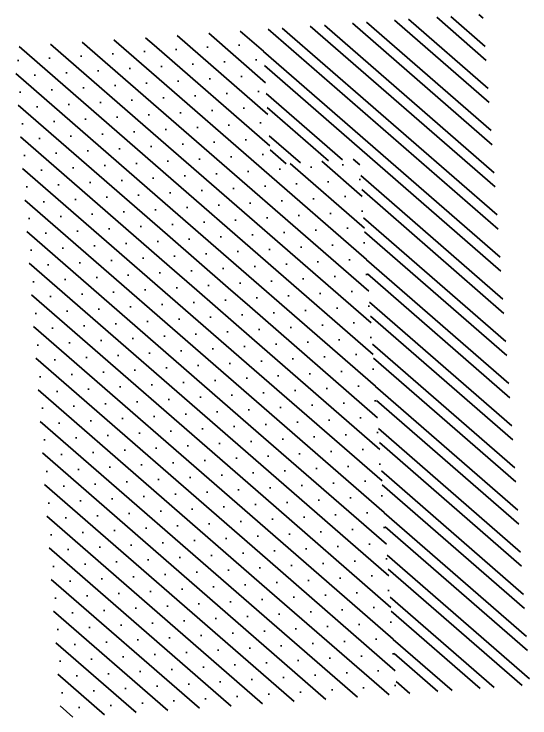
# Model space of a CAD drawing. Header units: millimetres. Extents: x 50357 to 985146, y 723188 to 1803594.
# Drawn here: x 832424.68 to 832432.91, y 819638.5 to 819649.72 of the extents above; entities that cross this region are included whole.
import ezdxf

# ---------------------------------------------------------------- set-up
doc = ezdxf.new("R2010")
doc.units = ezdxf.units.MM
doc.header["$LTSCALE"] = 3
doc.header["$MEASUREMENT"] = 0
doc.layers.add('Hatch (CARR)', color=8, linetype='Continuous', lineweight=35)
pattern_1 = [(139.001627075, (-1841.60592, 1132.4877), (-0.23432842904, -0.26957948271), []), (139.001627075, (-1841.62355, 1132.73965), (-0.23432842904, -0.26957948271), [0, -0.3571875])]

msp = doc.modelspace()

# ---------------------------------------------------------------- hatches: boundary and pattern name
at = {"layer": 'Hatch (CARR)'}
h = msp.add_hatch(dxfattribs=at)
h.set_pattern_fill('ANSI32', color=256, scale=0.05, angle=94.00163)
h.set_pattern_definition([(139.001627075, (-2190.0044, 1557.37476), (-0.31243790539, -0.35943931028), []), (139.001627075, (-2190.0201, 1557.5987), (-0.31243790539, -0.35943931028), [])])
h.paths.add_polyline_path([(832432.161, 819649.7183), (832428.6346, 819649.4717), (832428.7853, 819647.317), (832430.1919, 819647.4154), (832430.7891, 819638.8762), (832432.9089, 819639.0245)])
h = msp.add_hatch(dxfattribs=at)
h.set_pattern_fill('SACNCR', color=130, scale=0.15, angle=94.00163, style=0)
h.set_pattern_definition(pattern_1)
h.paths.add_polyline_path([(832430.7891, 819638.8762), (832428.8837, 819638.743), (832428.4198, 819645.3768), (832427.1928, 819645.2909), (832426.9088, 819649.351), (832428.6346, 819649.4717), (832428.7853, 819647.317), (832430.1919, 819647.4154)])
h = msp.add_hatch(dxfattribs=at)
h.set_pattern_fill('SACNCR', color=130, scale=0.15, angle=94.00163, style=0)
h.set_pattern_definition(pattern_1)
h.paths.add_polyline_path([(832424.6843, 819649.1954), (832426.9088, 819649.351), (832427.1928, 819645.2909), (832428.4198, 819645.3768), (832428.8837, 819638.743), (832425.4321, 819638.5016)])

doc.saveas('drawing.dxf')
